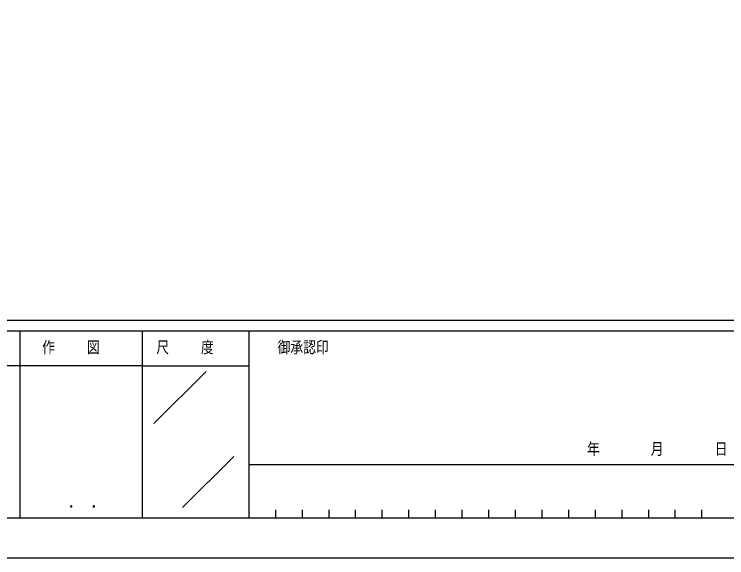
# Model space of a CAD drawing. Units: millimetres, scale not verified. Extents: x -4205 to 4205, y -2970 to 2970.
# Drawn here: x 1745 to 3082, y -2970 to -1950 of the extents above; entities that cross this region are included whole.
import ezdxf
from ezdxf.enums import TextEntityAlignment as Align

# ---------------------------------------------------------------- set-up
doc = ezdxf.new("R2010")
doc.units = ezdxf.units.MM
doc.header["$LTSCALE"] = 16
doc.layers.add('0-6_YKK_ZWAK', color=7, linetype='Continuous')
doc.styles.add('ＭＳ ゴシック', font='')
doc.styles.get('ＭＳ ゴシック').set_extended_font_data('MS Gothic')

msp = doc.modelspace()

# ---------------------------------------------------------------- linework, layer by layer
at = {"layer": '0-6_YKK_ZWAK'}
for p, q in [((3895.12, -2525), (-3904.88, -2525)), ((1755.12, -2545), (1755.12, -2895)), ((1985.12, -2545), (1985.12, -2895)), ((2185.12, -2545), (1985.12, -2545)), ((3217.62, -2545), (2185.12, -2545)), ((2185.12, -2545), (2185.12, -2895)), ((1985.12, -2610), (1295.12, -2610)), ((1985.12, -2610), (2185.12, -2610)), ((2007.2, -2718.29), (2105.14, -2620.36)), ((2060.77, -2875.99), (2156.99, -2779.77)), ((2185.12, -2795), (3217.62, -2795)), ((2235.12, -2880), (2235.12, -2895)), ((2285.12, -2880), (2285.12, -2895)), ((2335.12, -2880), (2335.12, -2895)), ((2385.12, -2880), (2385.12, -2895)), ((2435.12, -2880), (2435.12, -2895)), ((2485.12, -2880), (2485.12, -2895)), ((2535.12, -2880), (2535.12, -2895)), ((2585.12, -2880), (2585.12, -2895)), ((2635.12, -2880), (2635.12, -2895)), ((2685.12, -2880), (2685.12, -2895)), ((2735.12, -2880), (2735.12, -2895)), ((2785.12, -2880), (2785.12, -2895)), ((2835.12, -2880), (2835.12, -2895)), ((2885.12, -2880), (2885.12, -2895)), ((2935.12, -2880), (2935.12, -2895)), ((2985.12, -2880), (2985.12, -2895)), ((3035.12, -2880), (3035.12, -2895)), ((1295.12, -2895), (1985.12, -2895)), ((1985.12, -2895), (2185.12, -2895)), ((2185.12, -2895), (3217.62, -2895))]:
    msp.add_line(p, q, dxfattribs=at)
msp.add_lwpolyline([(-4204.9, -2970), (4205.1, -2970), (4205.1, 2970), (-4204.9, 2970)], close=True, dxfattribs=at)
msp.add_lwpolyline([(1985.12, -2545), (1295.12, -2545), (1295.12, -2895)], dxfattribs=at)

# ---------------------------------------------------------------- texts
at = {"layer": '0-6_YKK_ZWAK', "style": 'ＭＳ ゴシック', "width": 0.8}
for s, height, p in [('作     図', 21.99, (1797.32, -2592.5)), ('尺     度', 21.99, (2011.52, -2592.5)), ('御承認印', 21.99, (2239.24, -2592.5)), ('年        月        日', 21.99, (2820.01, -2783.21)), ('． ．', 25.92, (1845.1, -2884.35))]:
    msp.add_text(s, height=height, dxfattribs=at).set_placement(p, align=Align.BOTTOM_LEFT)

doc.saveas('drawing.dxf')
